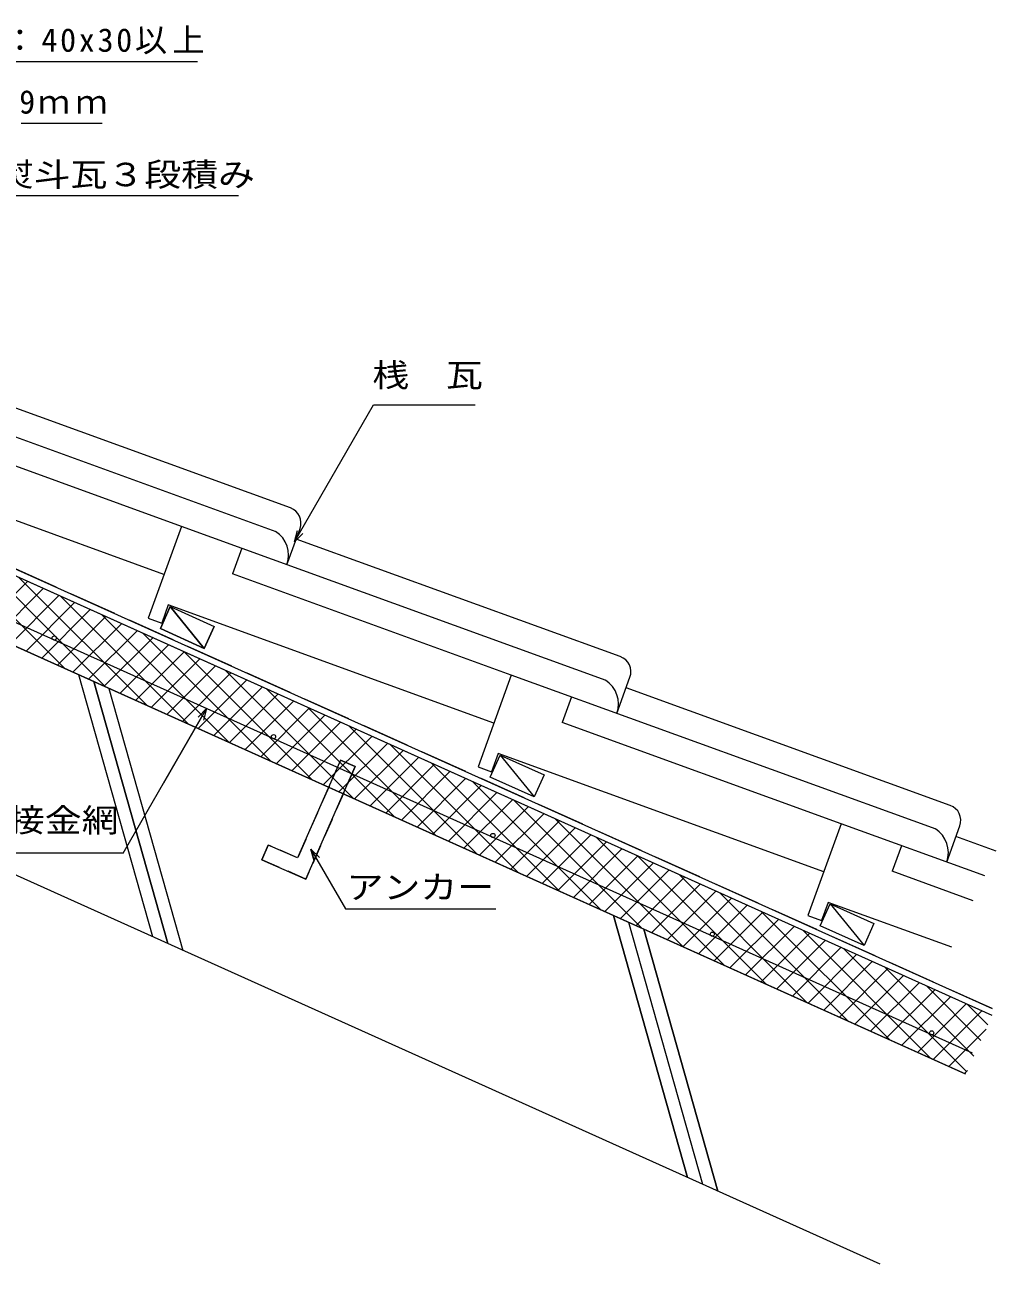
# Model space of a CAD drawing. Units: millimetres, scale not verified. Extents: x -763 to 763, y -443 to 454.
# Drawn here: x 157 to 763, y -401 to 372 of the extents above; entities that cross this region are included whole.
import ezdxf
from ezdxf.enums import TextEntityAlignment as Align

# ---------------------------------------------------------------- set-up
doc = ezdxf.new("R2010")
doc.units = ezdxf.units.MM
doc.header["$LTSCALE"] = 10
doc.linetypes.add('DASHED1', pattern=[1.8, 1.2, -0.6])
doc.linetypes.add('DASHED3', pattern=[4, 3, -1])
for name, color, linetype, lineweight in [('0-0_LAYER001', 1, 'Continuous', 18), ('0-1_LAYER002', 7, 'Continuous', 18), ('0-2_LAYER003', 7, 'Continuous', 18), ('0-3_LAYER004', 2, 'Continuous', 18)]:
    doc.layers.add(name, color=color, linetype=linetype, lineweight=lineweight)
doc.styles.add('ＭＳ ゴシック', font='')
doc.styles.get('ＭＳ ゴシック').set_extended_font_data('MS Gothic')

msp = doc.modelspace()

# ---------------------------------------------------------------- linework, layer by layer
at = {"layer": '0-0_LAYER001', "color": 4}
for p, q in [((322.68, 70.28), (54.77, 167.48)), ((313.83, 55.41), (48.97, 151.5)), ((243.82, 28.86), (40.77, 102.53)), ((254.68, 58.78), (233.93, 1.6)), ((519.54, -37.31), (254.68, 58.78)), ((320.48, 34.91), (328.67, 57.47)), ((528.39, -22.43), (326.28, 50.89)), ((246.49, 9.81), (242.39, -1.47)), ((449.54, -63.86), (246.49, 9.81)), ((233.93, 1.6), (242.39, -1.47)), ((460.39, -33.93), (439.65, -91.12)), ((725.25, -130.03), (460.39, -33.93)), ((526.2, -57.81), (534.38, -35.25)), ((734.1, -115.15), (531.99, -41.83)), ((452.2, -82.91), (448.11, -94.19)), ((655.25, -156.57), (452.2, -82.91)), ((439.65, -91.12), (448.11, -94.19)), ((666.1, -126.65), (645.36, -183.83)), ((755.63, -159.13), (666.1, -126.65)), ((731.91, -150.52), (740.09, -127.96)), ((762.8, -143.65), (737.71, -134.54)), ((657.91, -175.62), (653.82, -186.9)), ((735.04, -203.6), (657.91, -175.62)), ((645.36, -183.83), (653.82, -186.9))]:
    msp.add_line(p, q, dxfattribs=at)
at = {"layer": '0-0_LAYER001', "color": 2}
for p, q in [((254.68, 58.78), (80.77, 121.88)), ((743.86, -282.7), (16.53, 44.6)), ((292.28, 45.14), (286.48, 29.16)), ((460.39, -33.93), (286.48, 29.16)), ((268.91, -17.25), (241.56, -4.94)), ((275.07, -3.57), (268.91, -17.25)), ((497.99, -47.58), (492.2, -63.56)), ((666.1, -126.65), (492.2, -63.56)), ((447.32, -97.54), (453.48, -83.86)), ((453.48, -83.86), (480.84, -96.17)), ((453.48, -83.86), (474.68, -109.85)), ((474.68, -109.85), (447.32, -97.54)), ((480.84, -96.17), (474.68, -109.85)), ((703.71, -140.29), (697.91, -156.27)), ((748.46, -174.61), (697.91, -156.27)), ((653.04, -190.25), (659.19, -176.57)), ((659.19, -176.57), (686.55, -188.88)), ((659.19, -176.57), (680.39, -202.56)), ((680.39, -202.56), (653.04, -190.25)), ((686.55, -188.88), (680.39, -202.56))]:
    msp.add_line(p, q, dxfattribs=at)
at = {"layer": '0-0_LAYER001'}
for p, q in [((102.17, 49.93), (181.92, -29.82)), ((127.88, 38.36), (207.63, -41.4)), ((128.55, -5.81), (158.8, 24.44)), ((153.59, 26.79), (233.35, -52.97)), ((138.31, -10.2), (168.56, 20.05)), ((148.06, -14.59), (178.31, 15.66)), ((157.81, -18.98), (188.06, 11.27)), ((179.31, 15.22), (259.06, -64.54)), ((167.57, -23.37), (197.82, 6.88)), ((177.32, -27.76), (207.57, 2.5)), ((205.02, 3.64), (284.77, -76.11)), ((187.07, -32.14), (217.32, -1.89)), ((196.83, -36.53), (227.08, -6.28)), ((206.58, -40.92), (236.83, -10.67)), ((216.33, -45.31), (246.58, -15.06)), ((230.73, -7.93), (310.48, -87.68)), ((226.09, -49.7), (256.34, -19.45)), ((256.44, -19.5), (336.2, -99.25)), ((235.84, -54.09), (266.09, -23.84)), ((245.59, -58.48), (275.84, -28.23)), ((255.35, -62.87), (285.6, -32.62)), ((265.1, -67.26), (295.35, -37)), ((282.16, -31.07), (361.91, -110.82)), ((274.85, -71.64), (305.1, -41.39)), ((284.61, -76.03), (314.86, -45.78)), ((307.87, -42.64), (387.62, -122.39)), ((294.36, -80.42), (324.61, -50.17)), ((304.11, -84.81), (334.36, -54.56)), ((313.86, -89.2), (344.12, -58.95)), ((333.58, -54.21), (413.34, -133.96)), ((323.62, -93.59), (353.87, -63.34)), ((333.37, -97.98), (363.62, -67.73)), ((359.3, -65.78), (439.05, -145.53)), ((343.12, -102.37), (373.38, -72.12)), ((352.88, -106.76), (383.13, -76.51)), ((362.63, -111.14), (392.88, -80.89)), ((385.01, -77.35), (464.76, -157.1)), ((372.38, -115.53), (402.63, -85.28)), ((382.14, -119.92), (412.39, -89.67)), ((410.72, -88.92), (490.47, -168.67)), ((391.89, -124.31), (422.14, -94.06)), ((401.64, -128.7), (431.89, -98.45)), ((411.4, -133.09), (441.65, -102.84)), ((421.15, -137.48), (451.4, -107.23)), ((436.44, -100.49), (516.19, -180.25)), ((430.9, -141.87), (461.15, -111.62)), ((462.15, -112.06), (541.9, -191.82)), ((440.66, -146.26), (470.91, -116.01)), ((450.41, -150.65), (480.66, -120.39)), ((487.86, -123.63), (567.61, -203.39)), ((460.16, -155.03), (490.41, -124.78)), ((469.92, -159.42), (500.17, -129.17)), ((479.67, -163.81), (509.92, -133.56)), ((489.42, -168.2), (519.67, -137.95)), ((513.57, -135.21), (593.33, -214.96)), ((499.18, -172.59), (529.43, -142.34)), ((508.93, -176.98), (539.18, -146.73)), ((539.29, -146.78), (619.04, -226.53)), ((518.68, -181.37), (548.93, -151.12)), ((528.44, -185.76), (558.69, -155.51)), ((538.19, -190.15), (568.44, -159.89)), ((565, -158.35), (644.75, -238.1)), ((547.94, -194.53), (578.19, -164.28)), ((557.69, -198.92), (587.95, -168.67)), ((590.71, -169.92), (670.47, -249.67)), ((567.45, -203.31), (597.7, -173.06)), ((577.2, -207.7), (607.45, -177.45)), ((586.95, -212.09), (617.2, -181.84)), ((616.43, -181.49), (696.18, -261.24)), ((596.71, -216.48), (626.96, -186.23)), ((606.46, -220.87), (636.71, -190.62)), ((642.14, -193.06), (721.89, -272.81)), ((616.21, -225.26), (646.46, -195.01)), ((625.97, -229.65), (656.22, -199.4)), ((635.72, -234.03), (665.97, -203.78)), ((645.47, -238.42), (675.72, -208.17)), ((667.85, -204.63), (744.5, -281.28)), ((655.23, -242.81), (685.48, -212.56)), ((693.57, -216.2), (748.89, -271.52)), ((664.98, -247.2), (695.23, -216.95)), ((674.73, -251.59), (704.98, -221.34)), ((684.49, -255.98), (714.74, -225.73)), ((694.24, -260.37), (724.49, -230.12)), ((719.28, -227.77), (753.28, -261.77)), ((703.99, -264.76), (734.24, -234.51)), ((713.75, -269.15), (744, -238.9)), ((744.99, -239.34), (757.67, -252.02)), ((723.5, -273.54), (753.75, -243.28)), ((733.25, -277.92), (756.45, -254.73)), ((743.01, -282.31), (744.87, -280.44))]:
    msp.add_line(p, q, dxfattribs=at)
at = {"layer": '0-0_LAYER001', "color": 2}
for points in [[(25.6, 266.18), (73.19, 348.61), (224.15, 348.61)], [(106.2, 223), (130.48, 265.05), (244.48, 265.05)], [(325.12, 49.06), (374.45, 134.5), (414.95, 134.5)], [(330.43, 54.36), (325.12, 49.06), (327.06, 56.3)], [(241.56, -4.94), (247.71, 8.74), (268.91, -17.25)]]:
    msp.add_lwpolyline(points, dxfattribs=at)
at = {"layer": '0-0_LAYER001', "color": 4}
for centre, radius, start, end in [((319.27, 60.88), 10, 340.05908, 70.05908), ((303.89, 40.85), 17.62, 340.29127, 57.20982), ((524.98, -31.83), 10, 340.05908, 70.05908), ((509.6, -51.86), 17.62, 340.29127, 57.20982), ((730.69, -124.55), 10, 340.05908, 70.05908), ((715.32, -144.58), 17.62, 340.29127, 57.20982)]:
    msp.add_arc(centre, radius, start, end, dxfattribs=at)
at = {"layer": '0-1_LAYER002'}
for p, q in [((73.19, 348.61), (224.15, 348.61)), ((130.48, 265.05), (244.48, 265.05)), ((374.45, 134.5), (414.95, 134.5)), ((16.53, 92.85), (760.27, -241.84)), ((325.12, 49.06), (327.06, 56.3)), ((247.71, 8.74), (275.07, -3.57)), ((268.91, -17.25), (247.71, 8.74)), ((190.44, -33.66), (236.6, -196.99)), ((246.12, -201.27), (199.97, -37.95)), ((209.49, -42.23), (255.65, -205.56)), ((270.4, -54.79), (265.1, -60.09)), ((270.4, -54.79), (268.46, -62.03)), ((453.48, -83.86), (474.68, -109.85)), ((690.51, -401.25), (16.53, -97.95)), ((218.36, -144.93), (141.95, -144.93)), ((218.36, -144.93), (158.36, -144.93)), ((335.47, -142.43), (337.37, -149.54)), ((335.47, -142.43), (340.77, -147.73)), ((659.19, -176.57), (680.39, -202.56)), ((570.21, -347.11), (524.06, -183.79)), ((533.58, -188.07), (579.74, -351.4)), ((589.26, -355.69), (543.1, -192.36))]:
    msp.add_line(p, q, dxfattribs=at)
for points in [[(330.43, 54.36), (325.12, 49.06), (374.45, 134.5)], [(760.27, -246.22), (16.53, 88.47), (-727.22, -246.22)], [(-710.81, -282.7), (16.53, 44.6), (743.01, -282.31)], [(247.71, 8.74), (241.56, -4.94), (268.91, -17.25), (275.07, -3.57)], [(218.36, -144.93), (218.38, -144.9), (270.4, -54.79)], [(335.47, -142.43), (357, -179.73), (417, -179.73)]]:
    msp.add_lwpolyline(points, dxfattribs=at)
for points in [[(453.48, -83.86), (480.84, -96.17), (474.68, -109.85), (447.32, -97.54)], [(308.88, -139.89), (304.85, -149.04), (332.29, -161.1), (363.12, -90.94), (353.97, -86.92), (327.16, -147.92)], [(659.19, -176.57), (686.55, -188.88), (680.39, -202.56), (653.04, -190.25)]]:
    msp.add_lwpolyline(points, close=True, dxfattribs=at)
at = {"layer": '0-2_LAYER003'}
for p, q in [((224.15, 348.61), (264.66, 348.61)), ((154.73, 310.3), (205.31, 310.3)), ((244.48, 265.05), (290.32, 265.05)), ((414.95, 134.5), (437.89, 134.5)), ((417, -179.73), (450.72, -179.73))]:
    msp.add_line(p, q, dxfattribs=at)
at = {"layer": '0-2_LAYER003', "color": 2}
for p, q in [((760.27, -246.22), (16.53, 88.47)), ((190.44, -33.66), (236.6, -196.99)), ((199.97, -37.95), (246.12, -201.27)), ((209.49, -42.23), (255.65, -205.56)), ((690.51, -401.25), (16.53, -97.95)), ((524.06, -183.79), (570.21, -347.11)), ((533.58, -188.07), (579.74, -351.4)), ((543.1, -192.36), (589.26, -355.69))]:
    msp.add_line(p, q, dxfattribs=at)
at = {"layer": '0-3_LAYER004', "linetype": 'DASHED3'}
msp.add_line((760.27, -241.84), (16.53, 92.85), dxfattribs=at)
at = {"layer": '0-3_LAYER004', "color": 3}
msp.add_line((748.1, -269.75), (30.38, 53.22), dxfattribs=at)
at = {"layer": '0-3_LAYER004'}
for p, q in [((270.4, -54.79), (243.52, -101.35)), ((218.36, -144.93), (141.95, -144.93)), ((218.36, -144.93), (158.36, -144.93))]:
    msp.add_line(p, q, dxfattribs=at)
at = {"layer": '0-3_LAYER004', "linetype": 'DASHED1'}
for p, q in [((353.97, -86.92), (327.16, -147.92)), ((363.12, -90.94), (332.29, -161.1)), ((353.97, -86.92), (363.12, -90.94)), ((304.85, -149.04), (308.88, -139.89)), ((327.16, -147.92), (308.88, -139.89)), ((332.29, -161.1), (304.85, -149.04))]:
    msp.add_line(p, q, dxfattribs=at)
at = {"layer": '0-3_LAYER004'}
for points in [[(265.1, -60.09), (270.4, -54.79), (268.46, -62.03)], [(337.41, -149.67), (335.47, -142.43), (340.77, -147.73)], [(335.47, -142.43), (357, -179.73), (417, -179.73)]]:
    msp.add_lwpolyline(points, dxfattribs=at)
at = {"layer": '0-3_LAYER004', "color": 3}
for centre in [(175.36, -10.8), (312.15, -72.36), (448.94, -133.91), (585.73, -195.47), (722.52, -257.02)]:
    msp.add_circle(centre, 1.3, dxfattribs=at)

# ---------------------------------------------------------------- texts
at = {"layer": '0-2_LAYER003', "style": 'ＭＳ ゴシック', "width": 1.15}
for s, p in [('熨斗瓦３段積み', (139.55, 266.45)), ('桟\u3000瓦', (373.73, 141.34)), ('溶接金網', (123.51, -136.15)), ('アンカー', (357.69, -177.85))]:
    msp.add_text(s, height=14.66, dxfattribs=at).set_placement(p, align=Align.BOTTOM_LEFT)
at = {"layer": '0-2_LAYER003', "char_height": 14.66, "attachment_point": 7, "style": 'ＭＳ ゴシック'}
for s, insert in [('\\T1.17;\u3000芯木：40x30以上', (73.78, 353.06)), ('\\T1.17;銅線0.9ｍｍ', (83.41, 314.57))]:
    msp.add_mtext(s, dxfattribs=dict(at, insert=insert))

doc.saveas('drawing.dxf')
